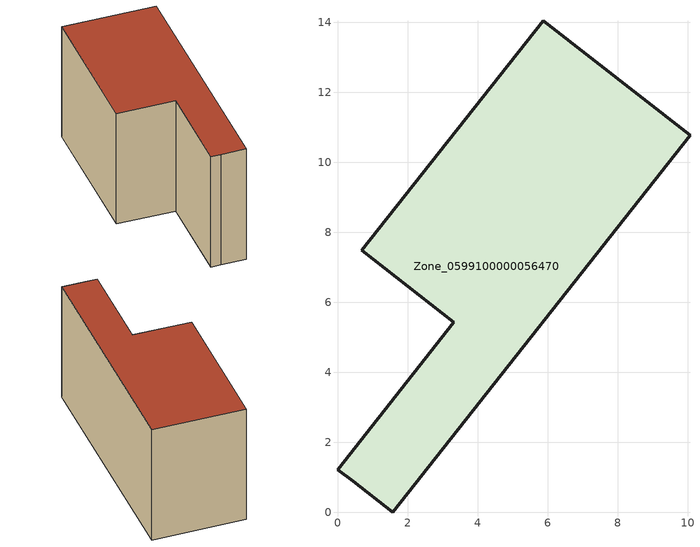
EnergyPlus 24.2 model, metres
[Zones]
Zone_0599100000056470
 floor ground (C_G): 5.87,14.05 10.07,10.77 1.58,0 0.45,0.89 0,1.22 3.32,5.43 0.7,7.49 z3.57
 wall outside (C_F): 10.07,10.77 5.87,14.05 0.7,7.49 3.32,5.43 0,1.22 0.45,0.89 1.58,0 10.07,10.77 z3.57:10.74
 roof outside (C_R): 1.58,0 10.07,10.77 5.87,14.05 0.7,7.49 3.32,5.43 0,1.22 0.45,0.89 z10.74
[BUILDING]
Pand.0599100000056470: North Axis=0; Terrain=City; Loads Convergence Tolerance Value=0.04; Temperature Convergence Tolerance Value=0.4; Solar Distribution=FullExterior; Maximum Number of Warmup Days=25; Minimum Number of Warmup Days=1
[Site:Location]
Rotterdam.The.Hague.AP_ZH_NLD Design_Conditions: Latitude=51.96; Longitude=4.45; Time Zone=1; Elevation=-4.5
[SITE:GROUNDTEMPERATURE:BUILDINGSURFACE]
18, 18, 18, 18, 18, 18, 18, 18, 18, 18, 18, 18
[MATERIAL] Thermal Absorptance=0.9; Solar Absorptance=0.7; Visible Absorptance=0.7
Name | Roughness | Thickness | Conductivity | Density | Specific Heat
G.TI.1946 | MediumSmooth | 0.15 | 1 | 540 | 1210
F.TI.1946 | Rough | 0.3 | 0.857143 | 1920 | 840
R.TI.1946 | MediumRough | 0.2 | 0.1 | 1500 | 1000
[CONSTRUCTION]
C_G: G.TI.1946
C_F: F.TI.1946
C_R: R.TI.1946
[ZONE]
Zone_0599100000056470: Type=1; Multiplier=1; Ceiling Height=Autocalculate; Volume=Autocalculate; Floor Area=autocalculate; Part of Total Floor Area=Yes
[ZONEINFILTRATION:DESIGNFLOWRATE]
Infil_Zone_0599100000056470: Zone or ZoneList or Space or SpaceList=Zone_0599100000056470; Schedule=AlwaysOn; Design Flow Rate Calculation Method=Flow/Area; Flow Rate per Floor Area=0.003; Constant Term Coefficient=1; Temperature Term Coefficient=0; Velocity Term Coefficient=0; Velocity Squared Term Coefficient=0
[HVACTEMPLATE:ZONE:IDEALLOADSAIRSYSTEM]
Zone_0599100000056470: Maximum Heating Supply Air Temperature=50; Minimum Cooling Supply Air Temperature=13; Maximum Heating Supply Air Humidity Ratio=0.0156; Minimum Cooling Supply Air Humidity Ratio=0.0077; Heating Limit=NoLimit; Cooling Limit=NoLimit; Dehumidification Control Type=ConstantSensibleHeatRatio; Cooling Sensible Heat Ratio=0.7; Dehumidification Setpoint=60; Humidification Control Type=None; Humidification Setpoint=30; Outdoor Air Method=None; Outdoor Air Flow Rate per Person=0.00944; Outdoor Air Flow Rate per Zone Floor Area=0; Outdoor Air Flow Rate per Zone=0; Demand Controlled Ventilation Type=None; Outdoor Air Economizer Type=NoEconomizer; Heat Recovery Type=None; Sensible Heat Recovery Effectiveness=0.7; Latent Heat Recovery Effectiveness=0.65
[ZONECONTROL:THERMOSTAT]
ThermostatControl_Zone_0599100000056470: Zone or ZoneList=Zone_0599100000056470; Control Type Schedule=DualSetpointControlType; Control 1=Thermostat_Zone_0599100000056470; Temperature Difference Between Cutout And Setpoint=0
[THERMOSTATSETPOINT:DUALSETPOINT]
Thermostat_Zone_0599100000056470: Heating Setpoint Temperature Schedule=HeatingSetpoint_Zone_0599100000056470; Cooling Setpoint Temperature Schedule=CoolingSetpoint_Zone_0599100000056470
[SCHEDULE:COMPACT]
HeatingSetpoint_Zone_0599100000056470: Through: 12/31, For: AllDays, Until: 24:00, 21
CoolingSetpoint_Zone_0599100000056470: Through: 12/31, For: AllDays, Until: 24:00, 24
DualSetpointControlType: Through: 12/31, For: AllDays, Until: 24:00, 4
AlwaysOn: Through: 12/31, For: AllDays, Until: 24:00, 1
